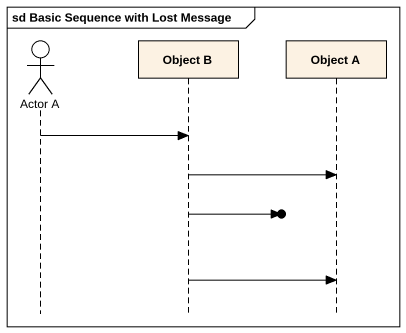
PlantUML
@startuml
mainframe sd Basic Sequence with Lost Message
hide footbox
actor "Actor A" as Actor_A
participant "Object B" as Object_B
participant "Object A" as Object_A

Actor_A -> Object_B
Object_B -> Object_A
Object_B ->o]
Object_B -> Object_A
@enduml
